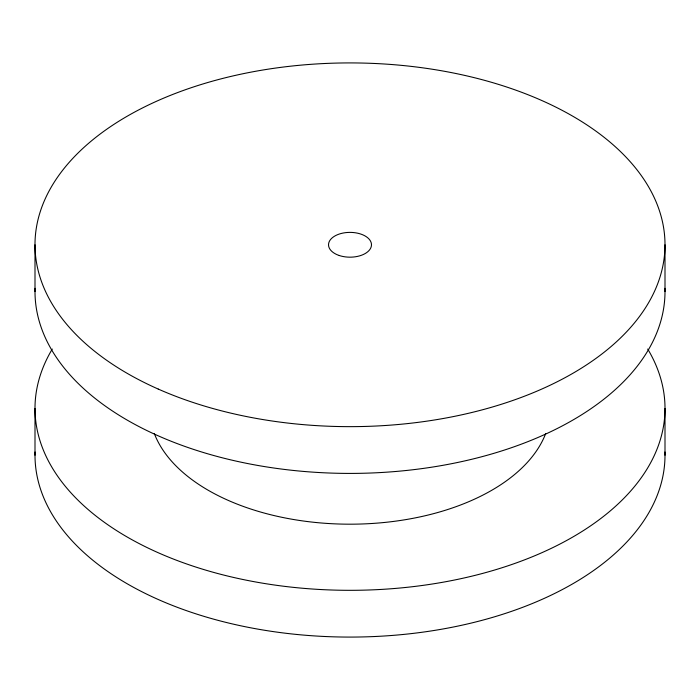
<?xml version="1.0" encoding="UTF-8"?>
<svg xmlns="http://www.w3.org/2000/svg" width="700" height="700" viewBox="0 0 700 700"><rect width="100%" height="100%" fill="white"/><g stroke="black" fill="none" stroke-linecap="round" stroke-linejoin="round"><path stroke-width="1.05" d="M665 244.781L665 291.55M665 408.45L665 455.219M35 244.781L35 291.55M35 408.45L35 455.219M664.947 451.981A315 181.86 0 0 1 350 637.079A315 181.86 0 0 1 35.053 451.981M647.727 349.055A315 181.86 0 0 1 350 590.319A315 181.86 0 0 1 52.273 349.055M545.702 433.51A200.454 115.727 0 0 1 350 524.186A200.454 115.727 0 0 1 154.298 433.51M664.947 288.304A315 181.86 0 0 1 350 473.41A315 181.86 0 0 1 35.053 288.304M339.264 255.517A21.481 12.399 0 0 0 371.481 244.781A21.481 12.399 0 0 0 339.264 234.045A21.481 12.399 0 0 0 339.264 255.517M158.244 389.069A315 181.86 0 0 0 662.305 268.52A315 181.86 0 0 0 229.451 76.764A315 181.86 0 0 0 158.244 389.069"/></g></svg>
